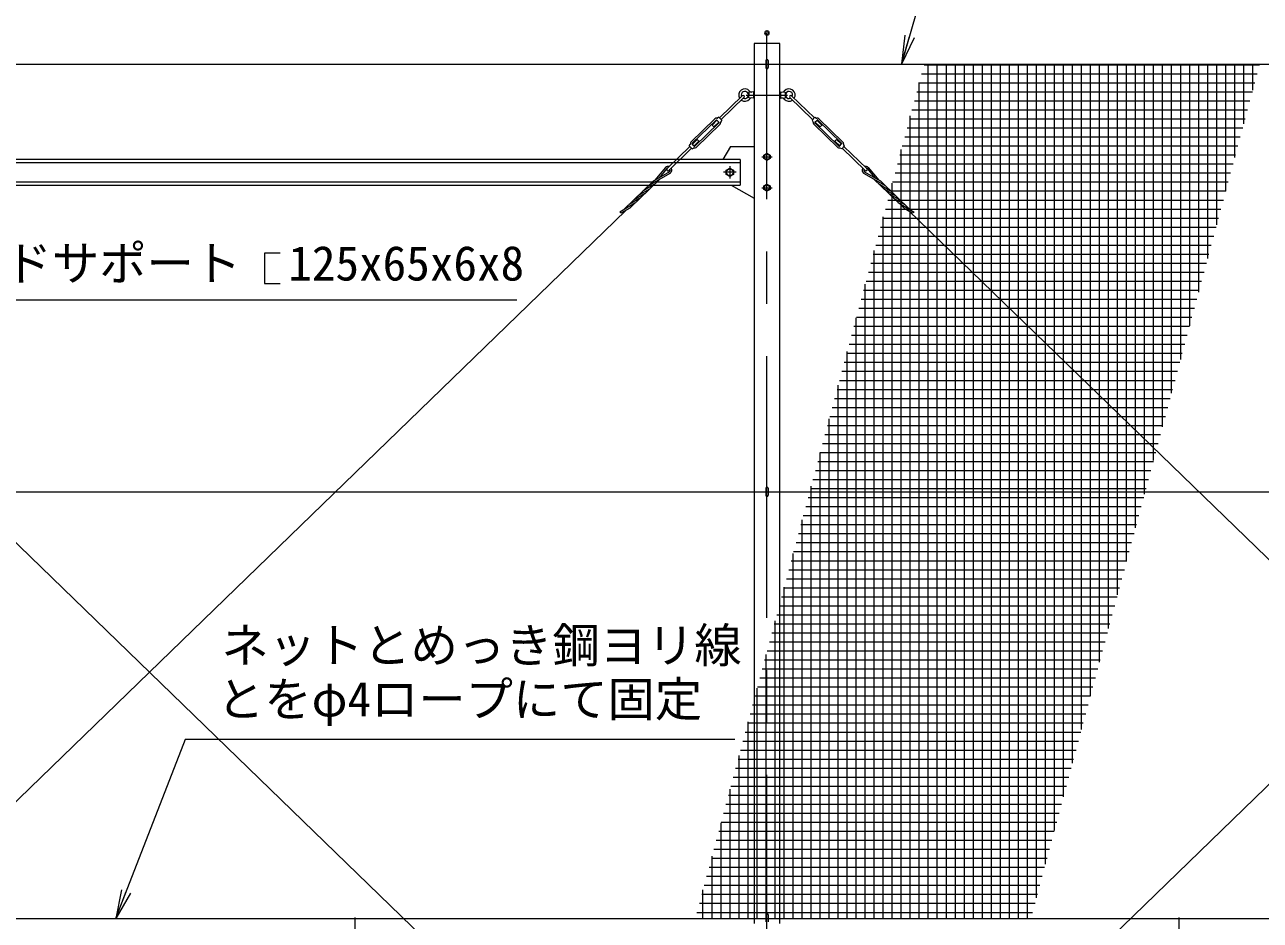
# Model space of a CAD drawing. Units: millimetres at full size; details may follow other scales. Extents: x -14699 to 14701, y -10394 to 10396.
# Drawn here: x -9246 to -3248, y 1289 to 5634 of the extents above; entities that cross this region are included whole.
import ezdxf
from ezdxf.enums import TextEntityAlignment as Align

# ---------------------------------------------------------------- set-up
doc = ezdxf.new("R2010")
doc.units = ezdxf.units.MM
doc.header["$LTSCALE"] = 40
doc.header["$PDMODE"] = 32
doc.header["$PDSIZE"] = 20
doc.linetypes.add('USER1', pattern=[50.8, 31.75, -6.35, 6.35, -6.35])
for name, color, linetype, lineweight in [('0-0_D-STR3', 3, 'Continuous', 13), ('0-1_D-STR1', 1, 'Continuous', 18), ('0-2_D-BMK', 2, 'USER1', 13), ('0-7_0', 7, 'Continuous', 18), ('0-9_D-STR-TXT', 7, 'Continuous', 13), ('0-B_D-STR2', 7, 'Continuous', 13)]:
    doc.layers.add(name, color=color, linetype=linetype, lineweight=lineweight)
doc.layers.add('0-8_Defpoints', color=253, linetype='Continuous')
doc.styles.add('ＭＳ ゴシック', font='')
doc.styles.get('ＭＳ ゴシック').set_extended_font_data('MS Gothic')

# ---------------------------------------------------------------- blocks, each defined once
blk = doc.blocks.new('_Open')
at = {"layer": '0-7_0'}
blk.add_line((-40, 6.67), (0, 0), dxfattribs=at)
blk.add_lwpolyline([(-40, -6.67), (0, 0), (-40, 0)], dxfattribs=at)

msp = doc.modelspace()

# ---------------------------------------------------------------- linework, layer by layer
at = {"layer": '0-0_D-STR3'}
for p, q in [((-5649.12, 5460.31), (-5649.12, 5426.31)), ((-5637.12, 5460.31), (-5637.12, 5426.31)), ((-10861.43, 5443.31), (1156.88, 5443.31)), ((-5762.83, 5289.62), (-5873.45, 5182.48)), ((-5754.48, 5281), (-5865.1, 5173.86)), ((-5731.4, 5306.81), (-5734.83, 5301.31)), ((-5734.83, 5301.31), (-5734.83, 5285.31)), ((-5731.4, 5279.81), (-5734.83, 5285.31)), ((-5708.4, 5308.31), (-5731.4, 5306.81)), ((-5731.4, 5306.81), (-5731.4, 5293.31)), ((-5731.4, 5279.81), (-5731.4, 5293.31)), ((-5708.4, 5278.31), (-5731.4, 5279.81)), ((-5708.4, 5308.31), (-5708.4, 5278.31)), ((-5708.4, 5301.31), (-5705.62, 5301.31)), ((-5708.4, 5285.31), (-5705.62, 5285.31)), ((-5580.62, 5301.31), (-5577.83, 5301.31)), ((-5580.62, 5285.31), (-5577.83, 5285.31)), ((-5577.83, 5308.31), (-5577.83, 5278.31)), ((-5577.83, 5278.31), (-5554.83, 5279.81)), ((-5554.83, 5306.81), (-5554.83, 5279.81)), ((-5554.83, 5279.81), (-5551.4, 5285.31)), ((-5551.4, 5301.31), (-5551.4, 5285.31)), ((-5531.75, 5281), (-5421.14, 5173.86)), ((-5523.4, 5289.62), (-5412.79, 5182.48)), ((-5895.44, 5177.88), (-6011.8, 5065.17)), ((-5889.53, 5171.77), (-6005.89, 5059.06)), ((-5876.31, 5158.13), (-5992.67, 5045.41)), ((-5885.66, 5170.65), (-5909.36, 5147.69)), ((-5876.26, 5160.95), (-5886.7, 5171.73)), ((-5876.23, 5185.35), (-5883, 5181.13)), ((-5862.31, 5170.99), (-5876.23, 5185.35)), ((-5862.31, 5170.99), (-5866.75, 5164.36)), ((-5423.92, 5170.99), (-5410, 5185.35)), ((-5423.92, 5170.99), (-5419.48, 5164.36)), ((-5410, 5185.35), (-5403.24, 5181.13)), ((-5409.97, 5160.95), (-5399.53, 5171.73)), ((-5409.92, 5158.13), (-5293.56, 5045.41)), ((-5400.58, 5170.65), (-5376.87, 5147.69)), ((-5396.7, 5171.77), (-5280.34, 5059.06)), ((-5390.79, 5177.88), (-5274.43, 5065.17)), ((-5870.4, 5152.02), (-5986.76, 5039.31)), ((-5415.84, 5152.02), (-5299.48, 5039.31)), ((-6017.1, 5043.33), (-6127.72, 4936.18)), ((-5995.5, 5045.46), (-6005.93, 5056.23)), ((-5981.19, 5078.11), (-6004.89, 5055.15)), ((-5972.84, 5069.5), (-5996.54, 5046.53)), ((-5972.84, 5069.5), (-5981.19, 5078.11)), ((-5820.62, 5043.31), (-5856.33, 4980.81)), ((-5820.62, 5043.31), (-5705.62, 5043.31)), ((-5313.39, 5069.5), (-5305.04, 5078.12)), ((-5313.39, 5069.5), (-5289.69, 5046.54)), ((-5305.04, 5078.12), (-5281.34, 5055.16)), ((-5290.73, 5045.46), (-5280.3, 5056.23)), ((-5269.13, 5043.33), (-5158.52, 4936.18)), ((-6008.75, 5034.71), (-6119.37, 4927.56)), ((-6005.97, 5031.83), (-5999.2, 5036.06)), ((-5280.26, 5031.84), (-5287.03, 5036.06)), ((-5277.48, 5034.71), (-5166.86, 4927.56)), ((-6116.41, 4921.26), (-6192.72, 4876.91)), ((-6135.01, 4942.17), (-6186.91, 4880.29)), ((-6129.28, 4936.55), (-6166.54, 4892.13)), ((-5169.82, 4921.26), (-5093.51, 4876.92)), ((-5156.95, 4936.56), (-5119.69, 4892.13)), ((-5151.22, 4942.17), (-5099.32, 4880.29)), ((-6339.14, 4736.31), (-6198.52, 4872.52)), ((-6303.72, 4748.4), (-6162.42, 4885.27)), ((-6189.47, 4860.3), (-6240.47, 4830.66)), ((-6111.78, 4914.69), (-6216.59, 4853.79)), ((-5174.45, 4914.7), (-5069.64, 4853.79)), ((-4982.51, 4748.41), (-5123.81, 4885.27)), ((-5096.76, 4860.3), (-5045.76, 4830.66)), ((-4947.09, 4736.32), (-5087.71, 4872.53)), ((-6237.22, 4814.04), (-6288.22, 4784.4)), ((-6213.34, 4837.17), (-6264.34, 4807.53)), ((-5816.41, 4855.81), (-5705.62, 4793.31)), ((-5072.89, 4837.18), (-5021.88, 4807.54)), ((-5049.01, 4814.05), (-4998.01, 4784.41)), ((-6284.97, 4767.79), (-6357.85, 4725.44)), ((-6308.84, 4744.66), (-6348.64, 4721.53)), ((-6261.09, 4790.92), (-6312.1, 4761.28)), ((-5025.14, 4790.92), (-4974.13, 4761.28)), ((-5001.26, 4767.8), (-4928.38, 4725.44)), ((-4977.39, 4744.67), (-4937.58, 4721.54)), ((-11332.09, -113.42), (-6328.74, 4733.1)), ((-10953.27, 4733.1), (-7235.15, 1131.52)), ((-5336.24, -113.49), (-329.78, 4732.51)), ((-4956.46, 4732.51), (50.01, -113.49)), ((-10861.43, 3368.31), (1184.36, 3368.31)), ((-5649.12, 3385.31), (-5649.12, 3351.31)), ((-5637.12, 3385.31), (-5637.12, 3351.31)), ((-10861.43, 1298.31), (1156.88, 1298.31)), ((-5649.12, 1315.31), (-5649.12, 1281.31)), ((-5637.12, 1315.31), (-5637.12, 1281.31))]:
    msp.add_line(p, q, dxfattribs=at)
for points in [[(-5577.83, 5308.31), (-5554.83, 5306.81), (-5551.4, 5301.31)], [(-5877.31, 5162.03), (-5901.01, 5139.07), (-5909.36, 5147.69)], [(-5408.93, 5162.03), (-5385.22, 5139.07), (-5376.87, 5147.69)], [(-6005.97, 5031.83), (-6019.88, 5046.2), (-6015.44, 5052.83)], [(-5280.26, 5031.84), (-5266.35, 5046.2), (-5270.79, 5052.83)]]:
    msp.add_lwpolyline(points, dxfattribs=at)
for points in [[(-5658.1, 5001.96), (-5643.12, 5010.61), (-5628.13, 5001.96), (-5628.13, 4984.66), (-5643.12, 4976.01), (-5658.1, 4984.66)], [(-5805.1, 4907.91), (-5823.12, 4897.51), (-5841.13, 4907.91), (-5841.13, 4928.71), (-5823.12, 4939.11), (-5805.1, 4928.71)], [(-5658.1, 4851.96), (-5643.12, 4860.61), (-5628.13, 4851.96), (-5628.13, 4834.66), (-5643.12, 4826.01), (-5658.1, 4834.66)]]:
    msp.add_lwpolyline(points, close=True, dxfattribs=at)
for centre, radius in [((-5643.12, 4993.31), 13.11), ((-5823.12, 4918.31), 16.09), ((-5643.12, 4843.31), 13.11)]:
    msp.add_circle(centre, radius, dxfattribs=at)
for centre, radius, start, end in [((-5643.12, 5460.31), 6, 0, 180), ((-5643.12, 5426.31), 6, 180, 0), ((-5750.4, 5293.31), 30, 40.33299, 212.55082), ((-5750.4, 5293.31), 17.5, 27.20289, 204.03674), ((-5758.66, 5285.31), 6, 314.08778, 134.08778), ((-5750.4, 5293.31), 17.5, 244.13883, 332.79711), ((-5716.86, 5321.79), 14, 220.33299, 273.7314), ((-5716.86, 5264.84), 14, 86.2686, 139.66701), ((-5716.86, 5264.84), 14, 86.2686, 139.66701), ((-5569.38, 5321.79), 14, 266.2686, 319.66701), ((-5569.38, 5264.84), 14, 40.33299, 93.7314), ((-5535.83, 5293.31), 30, 327.4497, 139.66701), ((-5535.83, 5293.31), 17.5, 335.96378, 152.79711), ((-5535.83, 5293.31), 17.5, 207.20289, 295.8617), ((-5527.57, 5285.31), 6, 45.91274, 225.91274), ((-5750.4, 5293.31), 30, 235.62474, 319.66701), ((-5535.83, 5293.31), 30, 220.33299, 304.37578), ((-5888.14, 5170.34), 10.5, 77.9689, 134.08778), ((-5888.14, 5170.34), 2, 44.08778, 134.08778), ((-5885.11, 5184.52), 4, 257.9689, 301.98853), ((-5877.7, 5159.56), 2, 314.08778, 44.08778), ((-5877.7, 5159.56), 10.5, 314.08778, 10.20667), ((-5863.43, 5162.13), 4, 146.18704, 190.20667), ((-5422.8, 5162.13), 4, 349.79386, 33.81349), ((-5408.53, 5159.56), 10.5, 169.79386, 225.91274), ((-5408.53, 5159.56), 2, 135.91274, 225.91274), ((-5401.12, 5184.52), 4, 238.01199, 282.03163), ((-5398.1, 5170.34), 10.5, 45.91274, 102.03163), ((-5398.1, 5170.34), 2, 45.91274, 135.91274), ((-6018.77, 5055.05), 4, 326.18704, 10.20667), ((-6004.5, 5057.62), 10.5, 134.08778, 190.20667), ((-6004.5, 5057.62), 2, 134.08778, 224.08778), ((-5994.06, 5046.85), 10.5, 257.9689, 314.08778), ((-5994.06, 5046.85), 2, 224.08778, 314.08778), ((-5292.17, 5046.85), 10.5, 225.91274, 282.03163), ((-5292.17, 5046.85), 2, 225.91274, 315.91274), ((-5281.73, 5057.63), 2, 315.91274, 45.91274), ((-5281.73, 5057.63), 10.5, 349.79386, 45.91274), ((-5267.46, 5055.06), 4, 169.79386, 213.81349), ((-5997.08, 5032.67), 4, 77.9689, 121.98853), ((-5289.15, 5032.67), 4, 58.01199, 102.03163), ((-6123.09, 4928.7), 18, 72.59835, 131.26282), ((-6123.54, 4931.87), 6, 134.08778, 314.08778), ((-6123.09, 4928.7), 10, 103.31213, 128.26234), ((-6123.09, 4928.7), 10, 311.89806, 24.1602), ((-6123.09, 4928.7), 18, 308.91207, 32.45459), ((-5163.14, 4928.7), 18, 147.54594, 231.08846), ((-5163.14, 4928.7), 10, 155.84033, 228.10246), ((-5163.14, 4928.7), 18, 48.73771, 107.40218), ((-5162.69, 4931.87), 6, 225.91274, 45.91274), ((-5163.14, 4928.7), 10, 51.73818, 76.6884), ((-6177.65, 4850.97), 30, 120.16142, 134.08778), ((-6204.54, 4886.24), 30, 300.16133, 314.08778), ((-5081.69, 4886.24), 30, 225.91274, 239.83919), ((-5108.58, 4850.98), 30, 45.91274, 59.8391), ((-6249.27, 4781.59), 30, 120.16142, 134.08778), ((-6225.4, 4804.72), 30, 120.16142, 134.08778), ((-6252.29, 4839.98), 30, 300.16133, 314.08778), ((-6201.52, 4827.85), 30, 120.16142, 134.08778), ((-6228.42, 4863.11), 30, 300.16133, 314.08778), ((-5057.81, 4863.11), 30, 225.91274, 239.83919), ((-5084.71, 4827.85), 30, 45.91274, 59.8391), ((-5033.94, 4839.99), 30, 225.91274, 239.83919), ((-5060.83, 4804.72), 30, 45.91274, 59.8391), ((-5036.96, 4781.6), 30, 45.91274, 59.8391), ((-6297.02, 4735.34), 30, 120.16142, 134.08778), ((-6323.92, 4770.6), 30, 300.16133, 314.08778), ((-6273.15, 4758.47), 30, 120.16142, 134.08778), ((-6300.04, 4793.73), 30, 300.16133, 314.08778), ((-6276.17, 4816.86), 30, 300.16133, 314.08778), ((-5010.06, 4816.86), 30, 225.91274, 239.83919), ((-4986.19, 4793.73), 30, 225.91274, 239.83919), ((-5013.08, 4758.47), 30, 45.91274, 59.8391), ((-4962.31, 4770.61), 30, 225.91274, 239.83919), ((-4989.21, 4735.34), 30, 45.91274, 59.8391), ((-6325.57, 4788.79), 71.11, 243.00191, 251.06606), ((-4960.66, 4788.8), 71.11, 288.93447, 296.99862), ((-5643.12, 3385.31), 6, 0, 180), ((-5643.12, 3351.31), 6, 180, 0), ((-5643.12, 1315.31), 6, 0, 180)]:
    msp.add_arc(centre, radius, start, end, dxfattribs=at)
at = {"layer": '0-1_D-STR1'}
for p, q in [((-5580.62, 1273.31), (-5580.62, 5543.31)), ((-5773.12, 4980.81), (-11513.12, 4980.81)), ((-5773.12, 4980.81), (-5773.12, 4855.81)), ((-5773.12, 4963.81), (-11513.12, 4963.81)), ((-11513.12, 4872.81), (-5773.12, 4872.81))]:
    msp.add_line(p, q, dxfattribs=at)
for points in [[(-5580.62, 5543.31), (-5705.62, 5543.31), (-5705.62, 1273.31)], [(-11513.12, 4980.81), (-11513.12, 4855.81), (-5773.12, 4855.81)]]:
    msp.add_lwpolyline(points, dxfattribs=at)
at = {"layer": '0-2_D-BMK'}
for p, q in [((-5643.12, -1307.69), (-5643.12, 5594.31)), ((-5743.12, 5293.31), (-5543.12, 5293.31)), ((-5668.12, 4993.31), (-5618.12, 4993.31)), ((-5793.12, 4918.31), (-5853.12, 4918.31)), ((-5823.12, 4948.31), (-5823.12, 4888.31)), ((-5668.12, 4843.31), (-5618.12, 4843.31)), ((-7643.12, 1303.31), (-7643.12, 1131.52)), ((-3643.12, 1303.31), (-3643.12, -796.69))]:
    msp.add_line(p, q, dxfattribs=at)
at = {"layer": '0-8_Defpoints'}
msp.add_point((-5643.12, 5594.31), dxfattribs=at)
at = {"layer": '0-9_D-STR-TXT'}
for points in [[(169.63, 5855.13), (-4872.19, 5855.13), (-4989.39, 5445.24)], [(-6857.46, 4297.21), (-9972.5, 4297.21), (-10164.42, 4853.92)], [(-8006.29, 4525.28), (-8082.12, 4525.28), (-8082.12, 4379.45), (-8006.29, 4379.45)], [(-5799.21, 2166.23), (-8467.42, 2166.23), (-8803.52, 1300.18)]]:
    msp.add_lwpolyline(points, dxfattribs=at)
at = {"layer": '0-B_D-STR2'}
for p, q in [((-4880.56, 5440.09), (-3251.57, 5440.09)), ((-4859.68, 1298.31), (-4859.68, 5443.31)), ((-4815.93, 1298.31), (-4815.93, 5443.31)), ((-4772.18, 1298.31), (-4772.18, 5443.31)), ((-4728.43, 1298.31), (-4728.43, 5443.31)), ((-4684.68, 1298.31), (-4684.68, 5443.31)), ((-4640.93, 1298.31), (-4640.93, 5443.31)), ((-4597.18, 1298.31), (-4597.18, 5443.31)), ((-4553.43, 1298.31), (-4553.43, 5443.31)), ((-4509.68, 1298.31), (-4509.68, 5443.31)), ((-4465.93, 1298.31), (-4465.93, 5443.31)), ((-4422.18, 1298.31), (-4422.18, 5443.31)), ((-4378.43, 1298.31), (-4378.43, 5443.31)), ((-4334.68, 1397.89), (-4334.68, 5443.31)), ((-4290.93, 1561.16), (-4290.93, 5443.31)), ((-4247.18, 1724.44), (-4247.18, 5443.31)), ((-4203.43, 1887.72), (-4203.43, 5443.31)), ((-4159.68, 2051), (-4159.68, 5443.31)), ((-4115.93, 2214.27), (-4115.93, 5443.31)), ((-4072.18, 2377.55), (-4072.18, 5443.31)), ((-4028.43, 2540.83), (-4028.43, 5443.31)), ((-3984.68, 2704.1), (-3984.68, 5443.31)), ((-3940.93, 2867.38), (-3940.93, 5443.31)), ((-3897.18, 3030.66), (-3897.18, 5443.31)), ((-3853.43, 3193.94), (-3853.43, 5443.31)), ((-3809.68, 3357.21), (-3809.68, 5443.31)), ((-3765.93, 3520.49), (-3765.93, 5443.31)), ((-3722.18, 3683.77), (-3722.18, 5443.31)), ((-3678.43, 3847.05), (-3678.43, 5443.31)), ((-3634.68, 4010.32), (-3634.68, 5443.31)), ((-3590.93, 4173.6), (-3590.93, 5443.31)), ((-3547.18, 4336.88), (-3547.18, 5443.31)), ((-3503.43, 4500.15), (-3503.43, 5443.31)), ((-3459.68, 4663.43), (-3459.68, 5443.31)), ((-3415.93, 4826.71), (-3415.93, 5443.31)), ((-3372.18, 4989.99), (-3372.18, 5443.31)), ((-3328.43, 5153.26), (-3328.43, 5443.31)), ((-3284.68, 5316.54), (-3284.68, 5443.31)), ((-4904.01, 5352.59), (-3275.02, 5352.59)), ((-4903.43, 1298.31), (-4903.43, 5354.76)), ((-4892.29, 5396.34), (-3263.3, 5396.34)), ((-4915.73, 5308.84), (-3286.74, 5308.84)), ((-4939.18, 5221.34), (-3310.19, 5221.34)), ((-4927.46, 5265.09), (-3298.47, 5265.09)), ((-4950.9, 5177.59), (-3321.91, 5177.59)), ((-4947.18, 1298.31), (-4947.18, 5191.48)), ((-4962.62, 5133.84), (-3333.63, 5133.84)), ((-4986.07, 5046.34), (-3357.08, 5046.34)), ((-4974.35, 5090.09), (-3345.36, 5090.09)), ((-4997.79, 5002.59), (-3368.8, 5002.59)), ((-4990.93, 1298.31), (-4990.93, 5028.2)), ((-5009.52, 4958.84), (-3380.52, 4958.84)), ((-5034.68, 1298.31), (-5034.68, 4864.93)), ((-5032.96, 4871.34), (-3403.97, 4871.34)), ((-5021.24, 4915.09), (-3392.25, 4915.09)), ((-5044.68, 4827.59), (-3415.69, 4827.59)), ((-5068.13, 4740.09), (-3439.14, 4740.09)), ((-5056.41, 4783.84), (-3427.42, 4783.84)), ((-5079.85, 4696.34), (-3450.86, 4696.34)), ((-5078.43, 1298.31), (-5078.43, 4701.65)), ((-5091.57, 4652.59), (-3462.58, 4652.59)), ((-5115.02, 4565.09), (-3486.03, 4565.09)), ((-5103.3, 4608.84), (-3474.31, 4608.84)), ((-5126.74, 4521.34), (-3497.75, 4521.34)), ((-5122.18, 1298.31), (-5122.18, 4538.37)), ((-5138.47, 4477.59), (-3509.48, 4477.59)), ((-5161.91, 4390.09), (-3532.92, 4390.09)), ((-5150.19, 4433.84), (-3521.2, 4433.84)), ((-5173.63, 4346.34), (-3544.64, 4346.34)), ((-5165.93, 1298.31), (-5165.93, 4375.1)), ((-5197.08, 4258.84), (-3568.09, 4258.84)), ((-5185.36, 4302.59), (-3556.37, 4302.59)), ((-5209.68, 1298.31), (-5209.68, 4211.82)), ((-5208.8, 4215.09), (-3579.81, 4215.09)), ((-5220.53, 4171.34), (-3591.53, 4171.34)), ((-5243.97, 4083.84), (-3614.98, 4083.84)), ((-5232.25, 4127.59), (-3603.26, 4127.59)), ((-5255.69, 4040.09), (-3626.7, 4040.09)), ((-5253.43, 1298.31), (-5253.43, 4048.54)), ((-5267.42, 3996.34), (-3638.43, 3996.34)), ((-5290.86, 3908.84), (-3661.87, 3908.84)), ((-5279.14, 3952.59), (-3650.15, 3952.59)), ((-5302.58, 3865.09), (-3673.59, 3865.09)), ((-5297.18, 1298.31), (-5297.18, 3885.26)), ((-5314.31, 3821.34), (-3685.32, 3821.34)), ((-5340.93, 1298.31), (-5340.93, 3721.99)), ((-5337.75, 3733.84), (-3708.76, 3733.84)), ((-5326.03, 3777.59), (-3697.04, 3777.59)), ((-5349.48, 3690.09), (-3720.49, 3690.09)), ((-5372.92, 3602.59), (-3743.93, 3602.59)), ((-5361.2, 3646.34), (-3732.21, 3646.34)), ((-5384.68, 1298.31), (-5384.68, 3558.71)), ((-5384.64, 3558.84), (-3755.65, 3558.84)), ((-5396.37, 3515.09), (-3767.38, 3515.09)), ((-5419.81, 3427.59), (-3790.82, 3427.59)), ((-5408.09, 3471.34), (-3779.1, 3471.34)), ((-5431.54, 3383.84), (-3802.54, 3383.84)), ((-5428.43, 1298.31), (-5428.43, 3395.43)), ((-5443.26, 3340.09), (-3814.27, 3340.09)), ((-5466.7, 3252.59), (-3837.71, 3252.59)), ((-5454.98, 3296.34), (-3825.99, 3296.34)), ((-5478.43, 3208.84), (-3849.44, 3208.84)), ((-5472.18, 1298.31), (-5472.18, 3232.16)), ((-5501.87, 3121.34), (-3872.88, 3121.34)), ((-5490.15, 3165.09), (-3861.16, 3165.09)), ((-5515.93, 1298.31), (-5515.93, 3068.88)), ((-5513.59, 3077.59), (-3884.6, 3077.59)), ((-5525.32, 3033.84), (-3896.33, 3033.84)), ((-5548.76, 2946.34), (-3919.77, 2946.34)), ((-5537.04, 2990.09), (-3908.05, 2990.09)), ((-5560.49, 2902.59), (-3931.5, 2902.59)), ((-5559.68, 1298.31), (-5559.68, 2905.6)), ((-5572.21, 2858.84), (-3943.22, 2858.84)), ((-5595.65, 2771.34), (-3966.66, 2771.34)), ((-5583.93, 2815.09), (-3954.94, 2815.09)), ((-5607.38, 2727.59), (-3978.39, 2727.59)), ((-5603.43, 1298.31), (-5603.43, 2742.32)), ((-5630.82, 2640.09), (-4001.83, 2640.09)), ((-5619.1, 2683.84), (-3990.11, 2683.84)), ((-5647.18, 1298.31), (-5647.18, 2579.05)), ((-5642.55, 2596.34), (-4013.55, 2596.34)), ((-5654.27, 2552.59), (-4025.28, 2552.59)), ((-5677.71, 2465.09), (-4048.72, 2465.09)), ((-5665.99, 2508.84), (-4037, 2508.84)), ((-5690.93, 1298.31), (-5690.93, 2415.77)), ((-5689.44, 2421.34), (-4060.45, 2421.34)), ((-5701.16, 2377.59), (-4072.17, 2377.59)), ((-5724.6, 2290.09), (-4095.61, 2290.09)), ((-5712.88, 2333.84), (-4083.89, 2333.84)), ((-5736.33, 2246.34), (-4107.34, 2246.34)), ((-5734.68, 1298.31), (-5734.68, 2252.49)), ((-5748.05, 2202.59), (-4119.06, 2202.59)), ((-5771.5, 2115.09), (-4142.51, 2115.09)), ((-5759.77, 2158.84), (-4130.78, 2158.84)), ((-5783.22, 2071.34), (-4154.23, 2071.34)), ((-5778.43, 1298.31), (-5778.43, 2089.21)), ((-5806.66, 1983.84), (-4177.67, 1983.84)), ((-5794.94, 2027.59), (-4165.95, 2027.59)), ((-5822.18, 1298.31), (-5822.18, 1925.94)), ((-5818.39, 1940.09), (-4189.4, 1940.09)), ((-5830.11, 1896.34), (-4201.12, 1896.34)), ((-5853.56, 1808.84), (-4224.56, 1808.84)), ((-5841.83, 1852.59), (-4212.84, 1852.59)), ((-5865.93, 1298.31), (-5865.93, 1762.66)), ((-5865.28, 1765.09), (-4236.29, 1765.09)), ((-5877, 1721.34), (-4248.01, 1721.34)), ((-5900.45, 1633.84), (-4271.46, 1633.84)), ((-5888.72, 1677.59), (-4259.73, 1677.59)), ((-5912.17, 1590.09), (-4283.18, 1590.09)), ((-5909.68, 1298.31), (-5909.68, 1599.38)), ((-5935.61, 1502.59), (-4306.62, 1502.59)), ((-5923.89, 1546.34), (-4294.9, 1546.34)), ((-5947.34, 1458.84), (-4318.35, 1458.84)), ((-5959.06, 1415.09), (-4330.07, 1415.09)), ((-5953.43, 1298.31), (-5953.43, 1436.11)), ((-5982.51, 1327.59), (-4353.52, 1327.59)), ((-5970.78, 1371.34), (-4341.79, 1371.34))]:
    msp.add_line(p, q, dxfattribs=at)

# ---------------------------------------------------------------- block references
at = {"layer": '0-9_D-STR-TXT', "xscale": 3.5, "yscale": 3.5}
for p, rotation in [((-4989.94, 5443.31), 254.0419), ((-8804.25, 1298.31), 248.78946)]:
    msp.add_blockref('_Open', p, dxfattribs=dict(at, rotation=rotation))

# ---------------------------------------------------------------- texts
at = {"layer": '0-9_D-STR-TXT', "style": 'ＭＳ ゴシック'}
for s, p in [('エンドサポート  125x65x6x8', (-9802.26, 4342.59)), ('ネットとめっき鋼ヨリ線', (-8290.96, 2488.58)), ('とをφ4ロープにて固定', (-8312.28, 2227.6))]:
    msp.add_text(s, height=168.3, dxfattribs=at).set_placement(p, align=Align.BOTTOM_LEFT)

doc.saveas('drawing.dxf')
